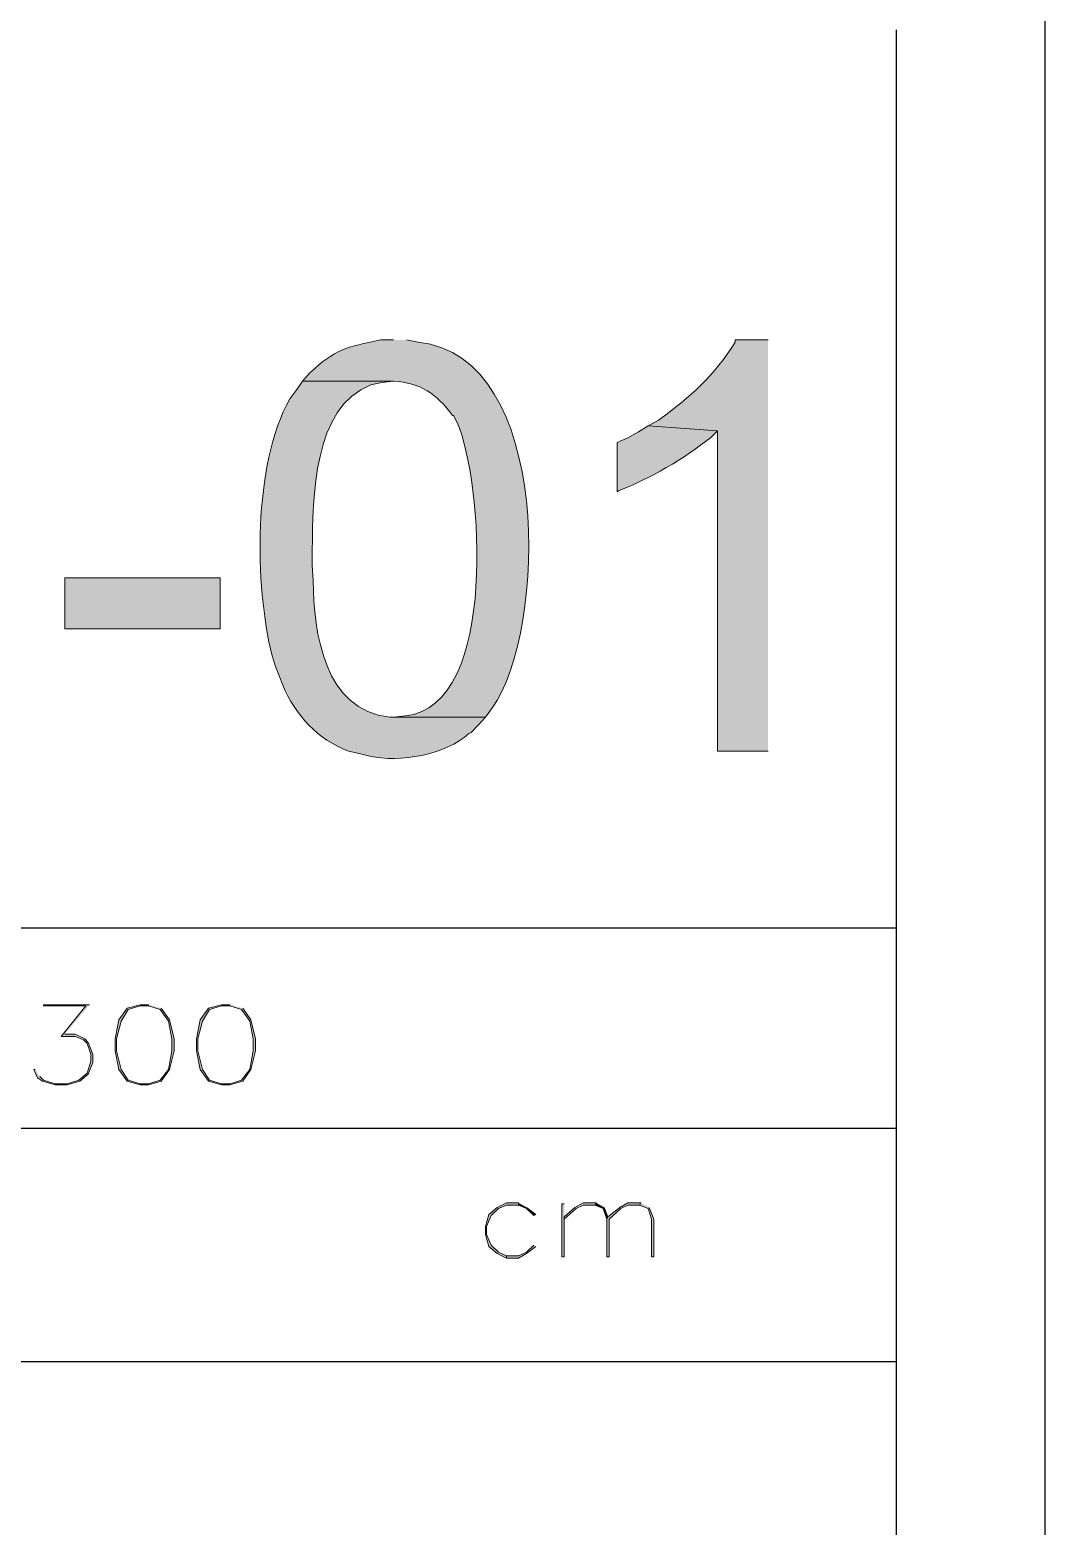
# Model space of a CAD drawing. Header units: millimetres. Extents: x -3 to 3438, y -2371 to 140.
# Drawn here: x 578.11 to 584.92, y -66.01 to -55.98 of the extents above; entities that cross this region are included whole.
import ezdxf

# ---------------------------------------------------------------- set-up
doc = ezdxf.new("R2010")
doc.units = ezdxf.units.MM
doc.layers.add('1- 1', color=1, linetype='Continuous')
doc.layers.add('1- 3', color=3, linetype='Continuous')

msp = doc.modelspace()

# ---------------------------------------------------------------- hatches: boundary and pattern name
at = {"layer": '1- 3'}
h = msp.add_hatch(color=256, dxfattribs=at)
edge = h.paths.add_edge_path()
edge.add_spline(control_points=[(580.551, -58.057), (580.551, -58.057), (580.464, -58.057), (580.464, -58.057), (580.235, -58.103), (580.162, -58.118), (579.99, -58.278), (579.99, -58.278), (579.942, -58.333), (579.942, -58.333), (579.942, -58.333), (580.551, -58.333), (580.551, -58.333), (580.733, -58.343), (580.839, -58.417), (580.946, -58.562), (580.946, -58.562), (580.953, -58.562), (580.953, -58.562), (580.953, -58.562), (580.977, -58.609), (580.977, -58.609), (581.146, -58.989), (581.262, -60.511), (580.63, -60.576), (580.63, -60.576), (580.551, -60.584), (580.551, -60.584), (580.551, -60.584), (581.167, -60.584), (581.167, -60.584), (581.167, -60.584), (581.214, -60.521), (581.214, -60.521), (581.581, -60.001), (581.62, -58.162), (580.716, -58.072), (580.716, -58.072), (580.637, -58.057), (580.637, -58.057)], knot_values=[0, 0, 0, 0, 0.035278, 0.035278, 0.035278, 0.070556, 0.070556, 0.070556, 0.105833, 0.105833, 0.105833, 0.141111, 0.141111, 0.141111, 0.176389, 0.176389, 0.176389, 0.211667, 0.211667, 0.211667, 0.246944, 0.246944, 0.246944, 0.282222, 0.282222, 0.282222, 0.3175, 0.3175, 0.3175, 0.352778, 0.352778, 0.352778, 0.388056, 0.388056, 0.388056, 0.423333, 0.423333, 0.423333, 0.458611, 0.458611, 0.458611, 0.458611], degree=3, periodic=0)
edge.add_line((580.637, -58.057), (580.551, -58.057))
h = msp.add_hatch(color=256, dxfattribs=at)
edge = h.paths.add_edge_path()
edge.add_spline(control_points=[(583.062, -58.057), (583.062, -58.057), (582.841, -58.057), (582.841, -58.057), (582.841, -58.057), (582.841, -58.072), (582.841, -58.072), (582.703, -58.296), (582.539, -58.441), (582.328, -58.594), (582.328, -58.594), (582.257, -58.633), (582.257, -58.633), (582.257, -58.633), (582.723, -58.665), (582.723, -58.665), (582.723, -58.665), (582.723, -60.813), (582.723, -60.813), (582.723, -60.813), (583.062, -60.813), (583.062, -60.813)], knot_values=[0, 0, 0, 0, 0.035278, 0.035278, 0.035278, 0.070556, 0.070556, 0.070556, 0.105833, 0.105833, 0.105833, 0.141111, 0.141111, 0.141111, 0.176389, 0.176389, 0.176389, 0.211667, 0.211667, 0.211667, 0.246944, 0.246944, 0.246944, 0.246944], degree=3, periodic=0)
edge.add_line((583.062, -60.813), (583.062, -58.057))
h = msp.add_hatch(color=256, dxfattribs=at)
edge = h.paths.add_edge_path()
edge.add_spline(control_points=[(577.588, -58.333), (577.588, -58.333), (576.727, -58.333), (576.727, -58.333), (576.727, -58.333), (576.791, -58.333), (576.791, -58.333), (577.736, -58.379), (577.914, -59.755), (577.336, -60.316), (577.336, -60.316), (576.727, -60.316), (576.727, -60.316), (576.727, -60.316), (576.751, -60.324), (576.751, -60.324), (576.751, -60.324), (576.822, -60.347), (576.822, -60.347), (576.822, -60.347), (576.885, -60.371), (576.885, -60.371), (576.885, -60.371), (576.957, -60.403), (576.957, -60.403), (576.957, -60.403), (577.028, -60.434), (577.028, -60.434), (577.028, -60.434), (577.091, -60.474), (577.091, -60.474), (577.091, -60.474), (577.02, -60.505), (577.02, -60.505), (577.02, -60.505), (576.949, -60.521), (576.949, -60.521), (576.949, -60.521), (576.878, -60.537), (576.878, -60.537), (576.878, -60.537), (576.799, -60.545), (576.799, -60.545), (576.799, -60.545), (576.727, -60.553), (576.727, -60.553), (576.727, -60.553), (575.859, -60.553), (575.859, -60.553), (575.859, -60.553), (575.914, -60.6), (575.914, -60.6), (576.338, -60.916), (576.934, -60.947), (577.391, -60.687), (577.391, -60.687), (577.897, -60.687), (577.897, -60.687), (577.897, -60.687), (577.825, -60.647), (577.825, -60.647), (577.825, -60.647), (577.762, -60.608), (577.762, -60.608), (577.762, -60.608), (577.691, -60.568), (577.691, -60.568), (577.691, -60.568), (577.62, -60.521), (577.62, -60.521), (577.62, -60.521), (577.652, -60.489), (577.652, -60.489), (578.149, -59.989), (578.16, -58.956), (577.691, -58.436), (577.691, -58.436), (577.644, -58.38), (577.644, -58.38)], knot_values=[0, 0, 0, 0, 0.035278, 0.035278, 0.035278, 0.070556, 0.070556, 0.070556, 0.105833, 0.105833, 0.105833, 0.141111, 0.141111, 0.141111, 0.176389, 0.176389, 0.176389, 0.211667, 0.211667, 0.211667, 0.246944, 0.246944, 0.246944, 0.282222, 0.282222, 0.282222, 0.3175, 0.3175, 0.3175, 0.352778, 0.352778, 0.352778, 0.388056, 0.388056, 0.388056, 0.423333, 0.423333, 0.423333, 0.458611, 0.458611, 0.458611, 0.493889, 0.493889, 0.493889, 0.529167, 0.529167, 0.529167, 0.564444, 0.564444, 0.564444, 0.599722, 0.599722, 0.599722, 0.635, 0.635, 0.635, 0.670278, 0.670278, 0.670278, 0.705556, 0.705556, 0.705556, 0.740833, 0.740833, 0.740833, 0.776111, 0.776111, 0.776111, 0.811389, 0.811389, 0.811389, 0.846667, 0.846667, 0.846667, 0.881944, 0.881944, 0.881944, 0.917222, 0.917222, 0.917222, 0.917222], degree=3, periodic=0)
edge.add_line((577.644, -58.38), (577.588, -58.333))
h = msp.add_hatch(color=256, dxfattribs=at)
edge = h.paths.add_edge_path()
edge.add_spline(control_points=[(579.942, -58.333), (579.942, -58.333), (579.903, -58.388), (579.903, -58.388), (579.903, -58.388), (579.855, -58.451), (579.855, -58.451), (579.609, -58.899), (579.619, -59.693), (579.737, -60.173), (579.737, -60.173), (579.761, -60.245), (579.761, -60.245), (579.761, -60.245), (579.808, -60.371), (579.808, -60.371), (579.896, -60.573), (580.041, -60.733), (580.25, -60.813), (580.25, -60.813), (580.321, -60.829), (580.321, -60.829), (580.321, -60.829), (580.393, -60.845), (580.393, -60.845), (580.589, -60.892), (580.904, -60.836), (581.056, -60.695), (581.056, -60.695), (581.072, -60.687), (581.072, -60.687), (581.072, -60.687), (581.119, -60.639), (581.119, -60.639), (581.119, -60.639), (581.167, -60.584), (581.167, -60.584), (581.167, -60.584), (580.527, -60.584), (580.527, -60.584), (580.086, -60.54), (580.016, -60.02), (580.013, -59.668), (580.013, -59.668), (580.006, -59.565), (580.006, -59.565), (580.006, -59.565), (580.006, -59.463), (580.006, -59.463), (580.012, -59.119), (580.009, -58.507), (580.4, -58.357), (580.4, -58.357), (580.472, -58.341), (580.472, -58.341), (580.472, -58.341), (580.551, -58.333), (580.551, -58.333)], knot_values=[0, 0, 0, 0, 0.035278, 0.035278, 0.035278, 0.070556, 0.070556, 0.070556, 0.105833, 0.105833, 0.105833, 0.141111, 0.141111, 0.141111, 0.176389, 0.176389, 0.176389, 0.211667, 0.211667, 0.211667, 0.246944, 0.246944, 0.246944, 0.282222, 0.282222, 0.282222, 0.3175, 0.3175, 0.3175, 0.352778, 0.352778, 0.352778, 0.388056, 0.388056, 0.388056, 0.423333, 0.423333, 0.423333, 0.458611, 0.458611, 0.458611, 0.493889, 0.493889, 0.493889, 0.529167, 0.529167, 0.529167, 0.564444, 0.564444, 0.564444, 0.599722, 0.599722, 0.599722, 0.635, 0.635, 0.635, 0.670278, 0.670278, 0.670278, 0.670278], degree=3, periodic=0)
edge.add_line((580.551, -58.333), (579.942, -58.333))
h = msp.add_hatch(color=256, dxfattribs=at)
edge = h.paths.add_edge_path()
edge.add_spline(control_points=[(582.257, -58.633), (582.257, -58.633), (582.194, -58.673), (582.194, -58.673), (582.194, -58.673), (582.122, -58.712), (582.122, -58.712), (582.122, -58.712), (582.051, -58.744), (582.051, -58.744), (582.051, -58.744), (582.051, -59.075), (582.051, -59.075), (582.051, -59.075), (582.059, -59.068), (582.059, -59.068), (582.259, -58.992), (582.509, -58.847), (582.675, -58.712), (582.675, -58.712), (582.723, -58.665), (582.723, -58.665)], knot_values=[0, 0, 0, 0, 0.035278, 0.035278, 0.035278, 0.070556, 0.070556, 0.070556, 0.105833, 0.105833, 0.105833, 0.141111, 0.141111, 0.141111, 0.176389, 0.176389, 0.176389, 0.211667, 0.211667, 0.211667, 0.246944, 0.246944, 0.246944, 0.246944], degree=3, periodic=0)
edge.add_line((582.723, -58.665), (582.257, -58.633))
h = msp.add_hatch(color=256, dxfattribs=at)
h.dxf.hatch_style = 2
h.paths.add_polyline_path([(579.389, -59.992), (579.389, -59.652), (578.347, -59.652), (578.347, -59.992)])
for points in [[(578.513, -62.512), (578.205, -62.512), (578.205, -62.519), (578.489, -62.519), (578.323, -62.725), (578.418, -62.725), (578.473, -62.748), (578.497, -62.772), (578.521, -62.843), (578.521, -62.891), (578.497, -62.97), (578.442, -63.017), (578.363, -63.041), (578.284, -63.041), (578.284, -63.049), (578.363, -63.049), (578.449, -63.025), (578.505, -62.978), (578.536, -62.899), (578.536, -62.843), (578.505, -62.764), (578.481, -62.741), (578.418, -62.709), (578.347, -62.709)], [(578.908, -62.512), (578.852, -62.512), (578.765, -62.535), (578.71, -62.614), (578.686, -62.741), (578.686, -62.82), (578.71, -62.946), (578.765, -63.025), (578.852, -63.049), (578.852, -63.041), (578.773, -63.017), (578.726, -62.946), (578.694, -62.82), (578.694, -62.741), (578.726, -62.622), (578.773, -62.543), (578.852, -62.519), (578.908, -62.519)], [(578.908, -62.512), (578.908, -62.519), (578.987, -62.543), (579.042, -62.622), (579.066, -62.741), (579.066, -62.82), (579.042, -62.946), (578.987, -63.017), (578.908, -63.041), (578.852, -63.041), (578.852, -63.049), (578.908, -63.049), (578.994, -63.025), (579.05, -62.946), (579.081, -62.82), (579.081, -62.741), (579.05, -62.614), (578.994, -62.535)], [(579.453, -62.512), (579.397, -62.512), (579.31, -62.535), (579.255, -62.614), (579.231, -62.741), (579.231, -62.82), (579.255, -62.946), (579.31, -63.025), (579.397, -63.049), (579.397, -63.041), (579.318, -63.017), (579.271, -62.946), (579.239, -62.82), (579.239, -62.741), (579.271, -62.622), (579.318, -62.543), (579.397, -62.519), (579.453, -62.519)], [(579.453, -62.512), (579.453, -62.519), (579.532, -62.543), (579.587, -62.622), (579.611, -62.741), (579.611, -62.82), (579.587, -62.946), (579.532, -63.017), (579.453, -63.041), (579.397, -63.041), (579.397, -63.049), (579.453, -63.049), (579.54, -63.025), (579.595, -62.946), (579.626, -62.82), (579.626, -62.741), (579.595, -62.614), (579.54, -62.535)], [(578.149, -62.946), (578.141, -62.946), (578.165, -63.001), (578.197, -63.025), (578.284, -63.049), (578.284, -63.041), (578.205, -63.017), (578.181, -62.993)], [(581.388, -63.839), (581.309, -63.839), (581.246, -63.87), (581.19, -63.918), (581.167, -63.997), (581.167, -64.052), (581.19, -64.131), (581.246, -64.178), (581.309, -64.21), (581.309, -64.194), (581.254, -64.17), (581.206, -64.123), (581.175, -64.052), (581.175, -63.997), (581.206, -63.925), (581.254, -63.878), (581.309, -63.854), (581.388, -63.854)], [(581.388, -63.839), (581.388, -63.854), (581.443, -63.878), (581.491, -63.925), (581.506, -63.918), (581.443, -63.87)], [(581.696, -63.846), (581.68, -63.846), (581.68, -64.202), (581.696, -64.202), (581.696, -63.933)], [(581.909, -63.839), (581.822, -63.839), (581.767, -63.87), (581.696, -63.933), (581.696, -63.949), (581.775, -63.878), (581.822, -63.854), (581.901, -63.854)], [(581.909, -63.839), (581.901, -63.854), (581.957, -63.878), (581.98, -63.949), (581.988, -63.933), (581.964, -63.87)], [(582.209, -63.839), (582.122, -63.839), (582.067, -63.87), (581.988, -63.933), (581.98, -63.949), (581.98, -64.202), (581.996, -64.202), (581.996, -63.949), (582.075, -63.878), (582.122, -63.854), (582.201, -63.854)], [(582.209, -63.839), (582.201, -63.854), (582.257, -63.878), (582.28, -63.949), (582.28, -64.202), (582.296, -64.202), (582.296, -63.949), (582.265, -63.87)], [(581.491, -64.123), (581.443, -64.17), (581.388, -64.194), (581.309, -64.194), (581.309, -64.21), (581.388, -64.21), (581.443, -64.178), (581.506, -64.131)]]:
    msp.add_hatch(color=256, dxfattribs=at).paths.add_polyline_path(points)

# ---------------------------------------------------------------- linework, layer by layer
at = {"layer": '1- 1', "lineweight": 25}
msp.add_lwpolyline([(294.776, 139.89), (294.776, -75.213), (584.919, -75.213), (584.919, 139.89), (294.776, 139.89)], dxfattribs=at)
at = {"layer": '1- 3', "lineweight": 0}
for points in [[(579.389, -59.992), (579.389, -59.652), (578.347, -59.652), (578.347, -59.992), (579.389, -59.992)], [(578.513, -62.512), (578.205, -62.512), (578.205, -62.519), (578.489, -62.519), (578.323, -62.725), (578.418, -62.725), (578.473, -62.748), (578.497, -62.772), (578.521, -62.843), (578.521, -62.891), (578.497, -62.97), (578.442, -63.017), (578.363, -63.041), (578.284, -63.041), (578.284, -63.049), (578.363, -63.049), (578.449, -63.025), (578.505, -62.978), (578.536, -62.899), (578.536, -62.843), (578.505, -62.764), (578.481, -62.741), (578.418, -62.709), (578.347, -62.709)], [(578.908, -62.512), (578.852, -62.512), (578.765, -62.535), (578.71, -62.614), (578.686, -62.741), (578.686, -62.82), (578.71, -62.946), (578.765, -63.025), (578.852, -63.049), (578.852, -63.041), (578.773, -63.017), (578.726, -62.946), (578.694, -62.82), (578.694, -62.741), (578.726, -62.622), (578.773, -62.543), (578.852, -62.519), (578.908, -62.519)], [(578.908, -62.512), (578.908, -62.519), (578.987, -62.543), (579.042, -62.622), (579.066, -62.741), (579.066, -62.82), (579.042, -62.946), (578.987, -63.017), (578.908, -63.041), (578.852, -63.041), (578.852, -63.049), (578.908, -63.049), (578.994, -63.025), (579.05, -62.946), (579.081, -62.82), (579.081, -62.741), (579.05, -62.614), (578.994, -62.535)], [(579.453, -62.512), (579.397, -62.512), (579.31, -62.535), (579.255, -62.614), (579.231, -62.741), (579.231, -62.82), (579.255, -62.946), (579.31, -63.025), (579.397, -63.049), (579.397, -63.041), (579.318, -63.017), (579.271, -62.946), (579.239, -62.82), (579.239, -62.741), (579.271, -62.622), (579.318, -62.543), (579.397, -62.519), (579.453, -62.519)], [(579.453, -62.512), (579.453, -62.519), (579.532, -62.543), (579.587, -62.622), (579.611, -62.741), (579.611, -62.82), (579.587, -62.946), (579.532, -63.017), (579.453, -63.041), (579.397, -63.041), (579.397, -63.049), (579.453, -63.049), (579.54, -63.025), (579.595, -62.946), (579.626, -62.82), (579.626, -62.741), (579.595, -62.614), (579.54, -62.535)], [(578.149, -62.946), (578.141, -62.946), (578.165, -63.001), (578.197, -63.025), (578.284, -63.049), (578.284, -63.041), (578.205, -63.017), (578.181, -62.993)], [(581.388, -63.839), (581.309, -63.839), (581.246, -63.87), (581.19, -63.918), (581.167, -63.997), (581.167, -64.052), (581.19, -64.131), (581.246, -64.178), (581.309, -64.21), (581.309, -64.194), (581.254, -64.17), (581.206, -64.123), (581.175, -64.052), (581.175, -63.997), (581.206, -63.925), (581.254, -63.878), (581.309, -63.854), (581.388, -63.854)], [(581.388, -63.839), (581.388, -63.854), (581.443, -63.878), (581.491, -63.925), (581.506, -63.918), (581.443, -63.87)], [(581.696, -63.846), (581.68, -63.846), (581.68, -64.202), (581.696, -64.202), (581.696, -63.933)], [(581.909, -63.839), (581.822, -63.839), (581.767, -63.87), (581.696, -63.933), (581.696, -63.949), (581.775, -63.878), (581.822, -63.854), (581.901, -63.854)], [(581.909, -63.839), (581.901, -63.854), (581.957, -63.878), (581.98, -63.949), (581.988, -63.933), (581.964, -63.87)], [(582.209, -63.839), (582.122, -63.839), (582.067, -63.87), (581.988, -63.933), (581.98, -63.949), (581.98, -64.202), (581.996, -64.202), (581.996, -63.949), (582.075, -63.878), (582.122, -63.854), (582.201, -63.854)], [(582.209, -63.839), (582.201, -63.854), (582.257, -63.878), (582.28, -63.949), (582.28, -64.202), (582.296, -64.202), (582.296, -63.949), (582.265, -63.87)], [(581.491, -64.123), (581.443, -64.17), (581.388, -64.194), (581.309, -64.194), (581.309, -64.21), (581.388, -64.21), (581.443, -64.178), (581.506, -64.131)]]:
    msp.add_lwpolyline(points, dxfattribs=at)
at = {"layer": '1- 3', "lineweight": 25}
for points in [[(583.923, -61.998), (569.192, -61.998)], [(583.923, -63.341), (569.192, -63.341)], [(583.923, -64.905), (569.192, -64.905)]]:
    msp.add_lwpolyline(points, dxfattribs=at)
msp.add_open_spline([(541.396, -55.979), (541.396, -55.979), (541.396, -73.673), (541.396, -73.673), (541.396, -73.673), (541.412, -73.799), (541.412, -73.799), (541.464, -74.006), (541.607, -74.149), (541.814, -74.202), (541.814, -74.202), (541.941, -74.218), (541.941, -74.218), (541.941, -74.218), (583.378, -74.218), (583.378, -74.218), (583.634, -74.213), (583.847, -74.05), (583.908, -73.799), (583.908, -73.799), (583.923, -73.673), (583.923, -73.673), (583.923, -73.673), (583.923, -55.979), (583.923, -55.979)], degree=3, knots=[0, 0, 0, 0, 1, 1, 1, 2, 2, 2, 3, 3, 3, 4, 4, 4, 5, 5, 5, 6, 6, 6, 7, 7, 7, 8, 8, 8, 8], dxfattribs=at)
at = {"layer": '1- 3', "lineweight": 0}
for points, knots in [([(580.551, -58.057), (580.551, -58.057), (580.464, -58.057), (580.464, -58.057), (580.235, -58.103), (580.162, -58.118), (579.99, -58.278), (579.99, -58.278), (579.942, -58.333), (579.942, -58.333), (579.942, -58.333), (580.551, -58.333), (580.551, -58.333), (580.733, -58.343), (580.839, -58.417), (580.946, -58.562), (580.946, -58.562), (580.953, -58.562), (580.953, -58.562), (580.953, -58.562), (580.977, -58.609), (580.977, -58.609), (581.146, -58.989), (581.262, -60.511), (580.63, -60.576), (580.63, -60.576), (580.551, -60.584), (580.551, -60.584), (580.551, -60.584), (581.167, -60.584), (581.167, -60.584), (581.167, -60.584), (581.214, -60.521), (581.214, -60.521), (581.581, -60.001), (581.62, -58.162), (580.716, -58.072), (580.716, -58.072), (580.637, -58.057), (580.637, -58.057)], [0, 0, 0, 0, 1, 1, 1, 2, 2, 2, 3, 3, 3, 4, 4, 4, 5, 5, 5, 6, 6, 6, 7, 7, 7, 8, 8, 8, 9, 9, 9, 10, 10, 10, 11, 11, 11, 12, 12, 12, 13, 13, 13, 13]), ([(583.062, -58.057), (583.062, -58.057), (582.841, -58.057), (582.841, -58.057), (582.841, -58.057), (582.841, -58.072), (582.841, -58.072), (582.703, -58.296), (582.539, -58.441), (582.328, -58.594), (582.328, -58.594), (582.257, -58.633), (582.257, -58.633), (582.257, -58.633), (582.723, -58.665), (582.723, -58.665), (582.723, -58.665), (582.723, -60.813), (582.723, -60.813), (582.723, -60.813), (583.062, -60.813), (583.062, -60.813)], [0, 0, 0, 0, 1, 1, 1, 2, 2, 2, 3, 3, 3, 4, 4, 4, 5, 5, 5, 6, 6, 6, 7, 7, 7, 7]), ([(577.588, -58.333), (577.588, -58.333), (576.727, -58.333), (576.727, -58.333), (576.727, -58.333), (576.791, -58.333), (576.791, -58.333), (577.736, -58.379), (577.914, -59.755), (577.336, -60.316), (577.336, -60.316), (576.727, -60.316), (576.727, -60.316), (576.727, -60.316), (576.751, -60.324), (576.751, -60.324), (576.751, -60.324), (576.822, -60.347), (576.822, -60.347), (576.822, -60.347), (576.885, -60.371), (576.885, -60.371), (576.885, -60.371), (576.957, -60.403), (576.957, -60.403), (576.957, -60.403), (577.028, -60.434), (577.028, -60.434), (577.028, -60.434), (577.091, -60.474), (577.091, -60.474), (577.091, -60.474), (577.02, -60.505), (577.02, -60.505), (577.02, -60.505), (576.949, -60.521), (576.949, -60.521), (576.949, -60.521), (576.878, -60.537), (576.878, -60.537), (576.878, -60.537), (576.799, -60.545), (576.799, -60.545), (576.799, -60.545), (576.727, -60.553), (576.727, -60.553), (576.727, -60.553), (575.859, -60.553), (575.859, -60.553), (575.859, -60.553), (575.914, -60.6), (575.914, -60.6), (576.338, -60.916), (576.934, -60.947), (577.391, -60.687), (577.391, -60.687), (577.897, -60.687), (577.897, -60.687), (577.897, -60.687), (577.825, -60.647), (577.825, -60.647), (577.825, -60.647), (577.762, -60.608), (577.762, -60.608), (577.762, -60.608), (577.691, -60.568), (577.691, -60.568), (577.691, -60.568), (577.62, -60.521), (577.62, -60.521), (577.62, -60.521), (577.652, -60.489), (577.652, -60.489), (578.149, -59.989), (578.16, -58.956), (577.691, -58.436), (577.691, -58.436), (577.644, -58.38), (577.644, -58.38)], [0, 0, 0, 0, 1, 1, 1, 2, 2, 2, 3, 3, 3, 4, 4, 4, 5, 5, 5, 6, 6, 6, 7, 7, 7, 8, 8, 8, 9, 9, 9, 10, 10, 10, 11, 11, 11, 12, 12, 12, 13, 13, 13, 14, 14, 14, 15, 15, 15, 16, 16, 16, 17, 17, 17, 18, 18, 18, 19, 19, 19, 20, 20, 20, 21, 21, 21, 22, 22, 22, 23, 23, 23, 24, 24, 24, 25, 25, 25, 26, 26, 26, 26]), ([(579.942, -58.333), (579.942, -58.333), (579.903, -58.388), (579.903, -58.388), (579.903, -58.388), (579.855, -58.451), (579.855, -58.451), (579.609, -58.899), (579.619, -59.693), (579.737, -60.173), (579.737, -60.173), (579.761, -60.245), (579.761, -60.245), (579.761, -60.245), (579.808, -60.371), (579.808, -60.371), (579.896, -60.573), (580.041, -60.733), (580.25, -60.813), (580.25, -60.813), (580.321, -60.829), (580.321, -60.829), (580.321, -60.829), (580.393, -60.845), (580.393, -60.845), (580.589, -60.892), (580.904, -60.836), (581.056, -60.695), (581.056, -60.695), (581.072, -60.687), (581.072, -60.687), (581.072, -60.687), (581.119, -60.639), (581.119, -60.639), (581.119, -60.639), (581.167, -60.584), (581.167, -60.584), (581.167, -60.584), (580.527, -60.584), (580.527, -60.584), (580.086, -60.54), (580.016, -60.02), (580.013, -59.668), (580.013, -59.668), (580.006, -59.565), (580.006, -59.565), (580.006, -59.565), (580.006, -59.463), (580.006, -59.463), (580.012, -59.119), (580.009, -58.507), (580.4, -58.357), (580.4, -58.357), (580.472, -58.341), (580.472, -58.341), (580.472, -58.341), (580.551, -58.333), (580.551, -58.333)], [0, 0, 0, 0, 1, 1, 1, 2, 2, 2, 3, 3, 3, 4, 4, 4, 5, 5, 5, 6, 6, 6, 7, 7, 7, 8, 8, 8, 9, 9, 9, 10, 10, 10, 11, 11, 11, 12, 12, 12, 13, 13, 13, 14, 14, 14, 15, 15, 15, 16, 16, 16, 17, 17, 17, 18, 18, 18, 19, 19, 19, 19]), ([(582.257, -58.633), (582.257, -58.633), (582.194, -58.673), (582.194, -58.673), (582.194, -58.673), (582.122, -58.712), (582.122, -58.712), (582.122, -58.712), (582.051, -58.744), (582.051, -58.744), (582.051, -58.744), (582.051, -59.075), (582.051, -59.075), (582.051, -59.075), (582.059, -59.068), (582.059, -59.068), (582.259, -58.992), (582.509, -58.847), (582.675, -58.712), (582.675, -58.712), (582.723, -58.665), (582.723, -58.665)], [0, 0, 0, 0, 1, 1, 1, 2, 2, 2, 3, 3, 3, 4, 4, 4, 5, 5, 5, 6, 6, 6, 7, 7, 7, 7])]:
    msp.add_open_spline(points, degree=3, knots=knots, dxfattribs=at)

doc.saveas('drawing.dxf')
